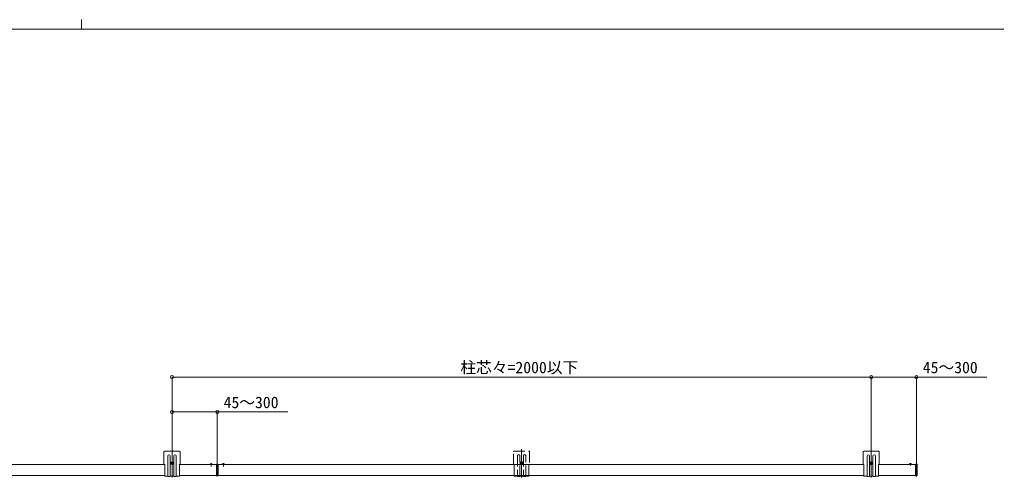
# Model space of a CAD drawing. Units: millimetres, scale not verified. Extents: x -3967 to 3967, y -2821 to 2821.
# Drawn here: x -266 to 2529, y 1510 to 2821 of the extents above; entities that cross this region are included whole.
import ezdxf
from ezdxf.enums import TextEntityAlignment as Align

# ---------------------------------------------------------------- set-up
doc = ezdxf.new("R2010")
doc.units = ezdxf.units.MM
doc.header["$LTSCALE"] = 10
doc.linetypes.add('CHAIN2', pattern=[12, 9, -1, 1, -1])
doc.linetypes.add('DASHED3', pattern=[4, 3, -1])
for name, color, linetype, lineweight in [('0-1_USER1', 4, 'Continuous', 9), ('0-3_YKK_11', 6, 'Continuous', 9), ('0-4_YKK_12', 7, 'Continuous', 9)]:
    doc.layers.add(name, color=color, linetype=linetype, lineweight=lineweight)
doc.styles.add('ＭＳ ゴシック', font='')
doc.styles.get('ＭＳ ゴシック').set_extended_font_data('MS Gothic')

msp = doc.modelspace()

# ---------------------------------------------------------------- linework, layer by layer
at = {"layer": '0-1_USER1'}
for p, q in [((147.45, 1547.74), (147.45, 1583.24)), ((149.95, 1585.74), (190.95, 1585.74)), ((158.45, 1571.94), (158.45, 1514.24)), ((165.45, 1514.24), (165.45, 1571.94)), ((175.45, 1571.94), (175.45, 1514.24)), ((182.45, 1514.24), (182.45, 1571.94)), ((193.45, 1583.24), (193.45, 1547.74)), ((2147.45, 1547.74), (2147.45, 1583.24)), ((2149.95, 1585.74), (2190.95, 1585.74)), ((2158.45, 1571.94), (2158.45, 1514.24)), ((2165.45, 1514.24), (2165.45, 1571.94)), ((2175.45, 1571.94), (2175.45, 1514.24)), ((2182.45, 1514.24), (2182.45, 1571.94)), ((2193.45, 1583.24), (2193.45, 1547.74)), ((-1547.55, 1547.74), (147.45, 1547.74)), ((144.45, 1547.74), (149.45, 1547.74)), ((149.45, 1547.45), (149.45, 1547.74)), ((149.45, 1532.45), (149.45, 1546.02)), ((169.2, 1550.52), (168.37, 1550.52)), ((171.69, 1551.35), (172.52, 1551.35)), ((191.45, 1547.74), (191.45, 1547.45)), ((191.45, 1547.74), (193.45, 1547.74)), ((191.45, 1546.02), (191.45, 1532.45)), ((297.45, 1547.74), (193.45, 1547.74)), ((278.85, 1547.74), (286.04, 1547.74)), ((282.45, 1551.24), (282.45, 1542.08)), ((297.45, 1515.74), (297.45, 1547.74)), ((297.95, 1547.93), (297.95, 1547.22)), ((297.95, 1547.22), (297.95, 1516.25)), ((301.67, 1548.23), (299.95, 1548.34)), ((299.95, 1547.39), (299.95, 1516.09)), ((301.95, 1547.22), (301.95, 1547.93)), ((301.95, 1516.25), (301.95, 1547.22)), ((302.45, 1515.74), (302.45, 1547.74)), ((2147.45, 1547.74), (302.45, 1547.74)), ((313.85, 1547.74), (321.04, 1547.74)), ((317.45, 1551.24), (317.45, 1542.08)), ((2147.45, 1547.74), (2149.45, 1547.74)), ((2149.45, 1547.45), (2149.45, 1547.74)), ((2149.45, 1532.45), (2149.45, 1546.02)), ((2169.2, 1550.52), (2168.37, 1550.52)), ((2171.69, 1551.35), (2172.52, 1551.35)), ((2191.45, 1547.74), (2191.45, 1547.45)), ((2191.45, 1547.74), (2193.45, 1547.74)), ((2191.45, 1546.02), (2191.45, 1532.45)), ((2297.45, 1547.74), (2193.45, 1547.74)), ((2278.85, 1547.74), (2286.04, 1547.74)), ((2282.45, 1551.24), (2282.45, 1544.66)), ((2297.45, 1548.09), (2297.45, 1545.8)), ((2297.45, 1515.74), (2297.45, 1547.74)), ((2297.45, 1519.08), (2297.45, 1544.71)), ((2297.75, 1548.39), (2297.75, 1546.08)), ((2297.75, 1548.39), (2301.01, 1548.2)), ((2297.75, 1544.71), (2297.75, 1546.08)), ((2297.75, 1519.08), (2297.75, 1544.71)), ((2301.95, 1544.99), (2301.95, 1547.2)), ((2301.95, 1544.71), (2301.95, 1544.99)), ((2301.95, 1519.08), (2301.95, 1544.71)), ((149.45, 1515.74), (-1549.55, 1515.74)), ((149.45, 1514.24), (149.45, 1531.02)), ((158.45, 1514.24), (149.45, 1514.24)), ((164.45, 1513.24), (159.45, 1513.24)), ((175.45, 1514.24), (165.45, 1514.24)), ((176.45, 1513.24), (181.45, 1513.24)), ((191.45, 1514.24), (182.45, 1514.24)), ((191.45, 1531.02), (191.45, 1514.24)), ((191.45, 1515.74), (297.45, 1515.74)), ((297.95, 1516.25), (297.95, 1515.54)), ((299.95, 1515.14), (299.95, 1516.09)), ((301.95, 1515.54), (301.95, 1516.25)), ((302.45, 1515.74), (2149.45, 1515.74)), ((2149.45, 1514.24), (2149.45, 1531.02)), ((2158.45, 1514.24), (2149.45, 1514.24)), ((2164.45, 1513.24), (2159.45, 1513.24)), ((2175.45, 1514.24), (2165.45, 1514.24)), ((2176.45, 1513.24), (2181.45, 1513.24)), ((2191.45, 1514.24), (2182.45, 1514.24)), ((2191.45, 1531.02), (2191.45, 1514.24)), ((2191.45, 1515.74), (2297.45, 1515.74)), ((2297.45, 1517.99), (2297.45, 1515.69)), ((2297.75, 1517.71), (2297.75, 1519.08)), ((2297.75, 1517.71), (2297.75, 1515.39)), ((2297.75, 1515.39), (2301.01, 1515.59)), ((2301.95, 1518.8), (2301.95, 1519.08)), ((2301.95, 1516.59), (2301.95, 1518.8))]:
    msp.add_line(p, q, dxfattribs=at)
at = {"layer": '0-1_USER1', "linetype": 'CHAIN2'}
for p, q in [((170.45, 1510.22), (170.45, 1591.38)), ((1170.45, 1510.22), (1170.45, 1591.38)), ((2170.45, 1510.22), (2170.45, 1591.38)), ((166.2, 1550.94), (174.7, 1550.94)), ((170.45, 1546.69), (170.45, 1555.19)), ((2166.2, 1550.94), (2174.7, 1550.94)), ((2170.45, 1546.69), (2170.45, 1555.19)), ((2299.95, 1512.63), (2299.95, 1550.96))]:
    msp.add_line(p, q, dxfattribs=at)
at = {"layer": '0-1_USER1', "linetype": 'DASHED3'}
for p, q in [((1147.45, 1547.74), (1147.45, 1583.24)), ((1149.95, 1585.74), (1190.95, 1585.74)), ((1158.45, 1571.94), (1158.45, 1514.24)), ((1165.45, 1514.24), (1165.45, 1571.94)), ((1175.45, 1571.94), (1175.45, 1514.24)), ((1182.45, 1514.24), (1182.45, 1571.94)), ((1193.45, 1583.24), (1193.45, 1547.74)), ((280.4, 1549.7), (281.3, 1547.89)), ((282.45, 1547.28), (281.3, 1547.89)), ((282.45, 1547.28), (283.59, 1547.89)), ((284.5, 1549.7), (283.59, 1547.89)), ((315.4, 1549.7), (316.3, 1547.89)), ((317.45, 1547.28), (316.3, 1547.89)), ((317.45, 1547.28), (318.59, 1547.89)), ((319.5, 1549.7), (318.59, 1547.89)), ((1144.45, 1547.74), (1149.45, 1547.74)), ((1149.45, 1547.45), (1149.45, 1547.74)), ((1149.45, 1532.45), (1149.45, 1546.02)), ((1166.2, 1550.94), (1174.7, 1550.94)), ((1169.2, 1550.52), (1168.37, 1550.52)), ((1170.45, 1546.69), (1170.45, 1555.19)), ((1171.69, 1551.35), (1172.52, 1551.35)), ((1191.45, 1547.74), (1191.45, 1547.45)), ((1191.45, 1547.74), (1193.45, 1547.74)), ((1191.45, 1546.02), (1191.45, 1532.45)), ((2280.4, 1549.7), (2281.3, 1547.89)), ((2282.45, 1547.28), (2281.3, 1547.89)), ((2282.45, 1547.28), (2283.59, 1547.89)), ((2284.5, 1549.7), (2283.59, 1547.89)), ((301.95, 1520.24), (301.95, 1516.74)), ((1149.45, 1514.24), (1149.45, 1531.02)), ((1158.45, 1514.24), (1149.45, 1514.24)), ((1164.45, 1513.24), (1159.45, 1513.24)), ((1175.45, 1514.24), (1165.45, 1514.24)), ((1176.45, 1513.24), (1181.45, 1513.24)), ((1191.45, 1514.24), (1182.45, 1514.24)), ((1191.45, 1531.02), (1191.45, 1514.24))]:
    msp.add_line(p, q, dxfattribs=at)
at = {"layer": '0-1_USER1'}
for points in [[(168.37, 1550.52), (168.37, 1551.35), (169.2, 1551.35)], [(170.03, 1552.18), (170.03, 1553.01), (170.86, 1553.01), (170.86, 1552.18)], [(170.86, 1549.69), (170.86, 1548.86), (170.03, 1548.86), (170.03, 1549.69)], [(172.52, 1551.35), (172.52, 1550.52), (171.69, 1550.52)], [(299.95, 1547.39), (299.95, 1548.34), (298.23, 1548.23)], [(2168.37, 1550.52), (2168.37, 1551.35), (2169.2, 1551.35)], [(2170.03, 1552.18), (2170.03, 1553.01), (2170.86, 1553.01), (2170.86, 1552.18)], [(2170.86, 1549.69), (2170.86, 1548.86), (2170.03, 1548.86), (2170.03, 1549.69)], [(2172.52, 1551.35), (2172.52, 1550.52), (2171.69, 1550.52)], [(2297.45, 1545.8), (2297.45, 1545.8), (2297.45, 1545.8), (2297.45, 1545.79), (2297.45, 1545.79), (2297.45, 1545.79), (2297.45, 1545.78), (2297.45, 1545.78), (2297.45, 1545.78), (2297.45, 1545.77), (2297.45, 1545.77), (2297.45, 1545.76), (2297.45, 1545.76), (2297.45, 1545.76), (2297.45, 1545.75), (2297.45, 1545.75), (2297.45, 1545.75), (2297.45, 1545.74), (2297.45, 1545.74), (2297.45, 1545.74), (2297.45, 1545.73), (2297.45, 1545.73), (2297.45, 1545.72), (2297.45, 1545.72), (2297.45, 1545.72), (2297.45, 1545.71), (2297.45, 1545.71), (2297.45, 1545.71), (2297.45, 1545.7), (2297.45, 1545.7), (2297.45, 1545.69), (2297.45, 1545.69), (2297.45, 1545.69), (2297.45, 1545.68), (2297.45, 1545.68), (2297.45, 1545.67), (2297.45, 1545.67), (2297.45, 1545.66), (2297.45, 1545.66), (2297.45, 1545.66)], [(2297.45, 1545.66), (2297.45, 1545.65), (2297.45, 1545.65), (2297.45, 1545.64), (2297.45, 1545.64), (2297.45, 1545.63), (2297.45, 1545.63), (2297.45, 1545.63), (2297.45, 1545.62), (2297.45, 1545.62), (2297.45, 1545.61), (2297.45, 1545.61), (2297.45, 1545.6), (2297.45, 1545.6), (2297.45, 1545.59), (2297.45, 1545.59), (2297.45, 1545.59), (2297.45, 1545.58), (2297.45, 1545.58), (2297.45, 1545.57), (2297.45, 1545.57), (2297.45, 1545.56), (2297.45, 1545.56), (2297.45, 1545.55), (2297.45, 1545.55), (2297.45, 1545.54), (2297.45, 1545.54), (2297.45, 1545.53), (2297.45, 1545.53), (2297.45, 1545.52), (2297.45, 1545.52), (2297.45, 1545.51), (2297.45, 1545.51), (2297.45, 1545.5), (2297.45, 1545.5), (2297.45, 1545.49), (2297.45, 1545.49), (2297.45, 1545.48), (2297.45, 1545.48), (2297.45, 1545.47)], [(2297.45, 1545.47), (2297.45, 1545.47), (2297.45, 1545.46), (2297.45, 1545.46), (2297.45, 1545.45), (2297.45, 1545.44), (2297.45, 1545.44), (2297.45, 1545.43), (2297.45, 1545.43), (2297.45, 1545.42), (2297.45, 1545.42), (2297.45, 1545.41), (2297.45, 1545.41), (2297.45, 1545.4), (2297.45, 1545.39), (2297.45, 1545.39), (2297.45, 1545.38), (2297.45, 1545.38), (2297.45, 1545.37), (2297.45, 1545.37), (2297.45, 1545.36), (2297.45, 1545.35), (2297.45, 1545.35), (2297.45, 1545.34), (2297.45, 1545.34), (2297.45, 1545.33), (2297.45, 1545.32), (2297.45, 1545.32), (2297.45, 1545.31), (2297.45, 1545.31), (2297.45, 1545.3), (2297.45, 1545.29), (2297.45, 1545.29), (2297.45, 1545.28), (2297.45, 1545.28), (2297.45, 1545.27), (2297.45, 1545.26), (2297.45, 1545.26), (2297.45, 1545.25), (2297.45, 1545.24)], [(2297.45, 1545.24), (2297.45, 1545.24), (2297.45, 1545.23), (2297.45, 1545.23), (2297.45, 1545.22), (2297.45, 1545.21), (2297.45, 1545.21), (2297.45, 1545.2), (2297.45, 1545.19), (2297.45, 1545.19), (2297.45, 1545.18), (2297.45, 1545.17), (2297.45, 1545.17), (2297.45, 1545.16), (2297.45, 1545.15), (2297.45, 1545.15), (2297.45, 1545.14), (2297.45, 1545.13), (2297.45, 1545.13), (2297.45, 1545.12), (2297.45, 1545.11), (2297.45, 1545.11), (2297.45, 1545.1), (2297.45, 1545.09), (2297.45, 1545.09), (2297.45, 1545.08), (2297.45, 1545.07), (2297.45, 1545.07), (2297.45, 1545.06), (2297.45, 1545.05), (2297.45, 1545.04), (2297.45, 1545.04), (2297.45, 1545.03), (2297.45, 1545.02), (2297.45, 1545.02), (2297.45, 1545.01), (2297.45, 1545), (2297.45, 1545), (2297.45, 1544.99), (2297.45, 1544.98)], [(2297.45, 1544.98), (2297.45, 1544.97), (2297.45, 1544.97), (2297.45, 1544.96), (2297.45, 1544.95), (2297.45, 1544.94), (2297.45, 1544.94), (2297.45, 1544.93), (2297.45, 1544.92), (2297.45, 1544.92), (2297.45, 1544.91), (2297.45, 1544.9), (2297.45, 1544.89), (2297.45, 1544.89), (2297.45, 1544.88), (2297.45, 1544.87), (2297.45, 1544.86), (2297.45, 1544.86), (2297.45, 1544.85), (2297.45, 1544.84), (2297.45, 1544.83), (2297.45, 1544.83), (2297.45, 1544.82), (2297.45, 1544.81), (2297.45, 1544.8), (2297.45, 1544.8), (2297.45, 1544.79), (2297.45, 1544.78), (2297.45, 1544.77), (2297.45, 1544.77), (2297.45, 1544.76), (2297.45, 1544.75), (2297.45, 1544.74), (2297.45, 1544.73), (2297.45, 1544.73), (2297.45, 1544.72), (2297.45, 1544.71)], [(298.23, 1515.24), (299.95, 1515.14), (301.67, 1515.24)], [(2297.45, 1519.08), (2297.45, 1519.07), (2297.45, 1519.06), (2297.45, 1519.05), (2297.45, 1519.05), (2297.45, 1519.04), (2297.45, 1519.03), (2297.45, 1519.02), (2297.45, 1519.02), (2297.45, 1519.01), (2297.45, 1519), (2297.45, 1518.99), (2297.45, 1518.99), (2297.45, 1518.98), (2297.45, 1518.97), (2297.45, 1518.96), (2297.45, 1518.96), (2297.45, 1518.95), (2297.45, 1518.94), (2297.45, 1518.93), (2297.45, 1518.93), (2297.45, 1518.92), (2297.45, 1518.91), (2297.45, 1518.9), (2297.45, 1518.9), (2297.45, 1518.89), (2297.45, 1518.88), (2297.45, 1518.87), (2297.45, 1518.87), (2297.45, 1518.86), (2297.45, 1518.85), (2297.45, 1518.84), (2297.45, 1518.84), (2297.45, 1518.83), (2297.45, 1518.82), (2297.45, 1518.82), (2297.45, 1518.81), (2297.45, 1518.8), (2297.45, 1518.79), (2297.45, 1518.79)], [(2297.45, 1518.79), (2297.45, 1518.78), (2297.45, 1518.77), (2297.45, 1518.77), (2297.45, 1518.76), (2297.45, 1518.75), (2297.45, 1518.74), (2297.45, 1518.74), (2297.45, 1518.73), (2297.45, 1518.72), (2297.45, 1518.72), (2297.45, 1518.71), (2297.45, 1518.7), (2297.45, 1518.7), (2297.45, 1518.69), (2297.45, 1518.68), (2297.45, 1518.68), (2297.45, 1518.67), (2297.45, 1518.66), (2297.45, 1518.66), (2297.45, 1518.65), (2297.45, 1518.64), (2297.45, 1518.64), (2297.45, 1518.63), (2297.45, 1518.62), (2297.45, 1518.62), (2297.45, 1518.61), (2297.45, 1518.6), (2297.45, 1518.6), (2297.45, 1518.59), (2297.45, 1518.58), (2297.45, 1518.58), (2297.45, 1518.57), (2297.45, 1518.56), (2297.45, 1518.56), (2297.45, 1518.55), (2297.45, 1518.54), (2297.45, 1518.54), (2297.45, 1518.53), (2297.45, 1518.53)], [(2297.45, 1518.53), (2297.45, 1518.52), (2297.45, 1518.51), (2297.45, 1518.51), (2297.45, 1518.5), (2297.45, 1518.49), (2297.45, 1518.49), (2297.45, 1518.48), (2297.45, 1518.48), (2297.45, 1518.47), (2297.45, 1518.46), (2297.45, 1518.46), (2297.45, 1518.45), (2297.45, 1518.45), (2297.45, 1518.44), (2297.45, 1518.44), (2297.45, 1518.43), (2297.45, 1518.42), (2297.45, 1518.42), (2297.45, 1518.41), (2297.45, 1518.41), (2297.45, 1518.4), (2297.45, 1518.39), (2297.45, 1518.39), (2297.45, 1518.38), (2297.45, 1518.38), (2297.45, 1518.37), (2297.45, 1518.37), (2297.45, 1518.36), (2297.45, 1518.36), (2297.45, 1518.35), (2297.45, 1518.34), (2297.45, 1518.34), (2297.45, 1518.33), (2297.45, 1518.33), (2297.45, 1518.32), (2297.45, 1518.32), (2297.45, 1518.31), (2297.45, 1518.31), (2297.45, 1518.3)], [(2297.45, 1518.3), (2297.45, 1518.3), (2297.45, 1518.29), (2297.45, 1518.29), (2297.45, 1518.28), (2297.45, 1518.28), (2297.45, 1518.27), (2297.45, 1518.27), (2297.45, 1518.26), (2297.45, 1518.26), (2297.45, 1518.25), (2297.45, 1518.25), (2297.45, 1518.24), (2297.45, 1518.24), (2297.45, 1518.23), (2297.45, 1518.23), (2297.45, 1518.22), (2297.45, 1518.22), (2297.45, 1518.21), (2297.45, 1518.21), (2297.45, 1518.2), (2297.45, 1518.2), (2297.45, 1518.19), (2297.45, 1518.19), (2297.45, 1518.19), (2297.45, 1518.18), (2297.45, 1518.18), (2297.45, 1518.17), (2297.45, 1518.17), (2297.45, 1518.16), (2297.45, 1518.16), (2297.45, 1518.15), (2297.45, 1518.15), (2297.45, 1518.15), (2297.45, 1518.14), (2297.45, 1518.14), (2297.45, 1518.13), (2297.45, 1518.13), (2297.45, 1518.13), (2297.45, 1518.12)], [(2297.45, 1518.12), (2297.45, 1518.12), (2297.45, 1518.11), (2297.45, 1518.11), (2297.45, 1518.11), (2297.45, 1518.1), (2297.45, 1518.1), (2297.45, 1518.09), (2297.45, 1518.09), (2297.45, 1518.09), (2297.45, 1518.08), (2297.45, 1518.08), (2297.45, 1518.07), (2297.45, 1518.07), (2297.45, 1518.07), (2297.45, 1518.06), (2297.45, 1518.06), (2297.45, 1518.06), (2297.45, 1518.05), (2297.45, 1518.05), (2297.45, 1518.04), (2297.45, 1518.04), (2297.45, 1518.04), (2297.45, 1518.03), (2297.45, 1518.03), (2297.45, 1518.03), (2297.45, 1518.02), (2297.45, 1518.02), (2297.45, 1518.02), (2297.45, 1518.01), (2297.45, 1518.01), (2297.45, 1518), (2297.45, 1518), (2297.45, 1518), (2297.45, 1517.99), (2297.45, 1517.99), (2297.45, 1517.99)]]:
    msp.add_lwpolyline(points, dxfattribs=at)
at = {"layer": '0-1_USER1', "linetype": 'DASHED3'}
for points in [[(1168.37, 1550.52), (1168.37, 1551.35), (1169.2, 1551.35)], [(1170.03, 1552.18), (1170.03, 1553.01), (1170.86, 1553.01), (1170.86, 1552.18)], [(1170.86, 1549.69), (1170.86, 1548.86), (1170.03, 1548.86), (1170.03, 1549.69)], [(1172.52, 1551.35), (1172.52, 1550.52), (1171.69, 1550.52)]]:
    msp.add_lwpolyline(points, dxfattribs=at)
at = {"layer": '0-1_USER1'}
for centre in [(170.45, 1550.94), (2170.45, 1550.94)]:
    msp.add_circle(centre, 4.25, dxfattribs=at)
at = {"layer": '0-1_USER1', "linetype": 'DASHED3'}
msp.add_circle((1170.45, 1550.94), 4.25, dxfattribs=at)
at = {"layer": '0-1_USER1'}
for centre, radius, start, end in [((149.95, 1583.24), 2.5, 90, 180), ((161.95, 1571.94), 3.5, 0, 180), ((178.95, 1571.94), 3.5, 0, 180), ((190.95, 1583.24), 2.5, 0, 90), ((2149.95, 1583.24), 2.5, 90, 180), ((2161.95, 1571.94), 3.5, 0, 180), ((2178.95, 1571.94), 3.5, 0, 180), ((2190.95, 1583.24), 2.5, 0, 90), ((148.75, 1546.74), 1, 314.427, 45.573), ((169.2, 1552.18), 0.83, 270, 0), ((169.2, 1549.69), 0.83, 0, 90), ((171.69, 1552.18), 0.83, 180, 270), ((171.69, 1549.69), 0.83, 90, 180), ((192.15, 1546.74), 1, 134.427, 225.573), ((278.85, 1547.89), 0.154, 152.71904, 270), ((282.45, 1546.04), 4.2, 27.28096, 152.71904), ((286.04, 1547.89), 0.154, 270, 27.28096), ((298.25, 1547.93), 0.3, 93.5, 180), ((301.65, 1547.93), 0.3, 0, 86.5), ((313.85, 1547.89), 0.154, 152.71904, 270), ((317.45, 1546.04), 4.2, 27.28096, 152.71904), ((321.04, 1547.89), 0.154, 270, 27.28096), ((2148.75, 1546.74), 1, 314.427, 45.573), ((2169.2, 1552.18), 0.83, 270, 0), ((2169.2, 1549.69), 0.83, 0, 90), ((2171.69, 1552.18), 0.83, 180, 270), ((2171.69, 1549.69), 0.83, 90, 180), ((2192.15, 1546.74), 1, 134.427, 225.573), ((2278.85, 1547.89), 0.154, 152.71904, 270), ((2282.45, 1546.04), 4.2, 27.28096, 152.71904), ((2286.04, 1547.89), 0.154, 270, 27.28096), ((2297.75, 1548.09), 0.3, 90, 180), ((2300.95, 1547.2), 1, 0, 86.5), ((148.75, 1531.74), 1, 314.427, 45.573), ((159.45, 1514.24), 1, 180, 270), ((164.45, 1514.24), 1, 270, 0), ((176.45, 1514.24), 1, 180, 270), ((181.45, 1514.24), 1, 270, 0), ((192.15, 1531.74), 1, 134.427, 225.573), ((298.25, 1515.54), 0.3, 180, 266.5), ((301.65, 1515.54), 0.3, 273.5, 0), ((2148.75, 1531.74), 1, 314.427, 45.573), ((2159.45, 1514.24), 1, 180, 270), ((2164.45, 1514.24), 1, 270, 0), ((2176.45, 1514.24), 1, 180, 270), ((2181.45, 1514.24), 1, 270, 0), ((2192.15, 1531.74), 1, 134.427, 225.573), ((2297.75, 1515.69), 0.3, 180, 270), ((2300.95, 1516.59), 1, 273.5, 0)]:
    msp.add_arc(centre, radius, start, end, dxfattribs=at)
at = {"layer": '0-1_USER1', "linetype": 'DASHED3'}
for centre, radius, start, end in [((1149.95, 1583.24), 2.5, 90, 180), ((1161.95, 1571.94), 3.5, 0, 180), ((1178.95, 1571.94), 3.5, 0, 180), ((1190.95, 1583.24), 2.5, 0, 90), ((1148.75, 1546.74), 1, 314.427, 45.573), ((1169.2, 1552.18), 0.83, 270, 0), ((1169.2, 1549.69), 0.83, 0, 90), ((1171.69, 1552.18), 0.83, 180, 270), ((1171.69, 1549.69), 0.83, 90, 180), ((1192.15, 1546.74), 1, 134.427, 225.573), ((1148.75, 1531.74), 1, 314.427, 45.573), ((1159.45, 1514.24), 1, 180, 270), ((1164.45, 1514.24), 1, 270, 0), ((1176.45, 1514.24), 1, 180, 270), ((1181.45, 1514.24), 1, 270, 0), ((1192.15, 1531.74), 1, 134.427, 225.573)]:
    msp.add_arc(centre, radius, start, end, dxfattribs=at)
at = {"layer": '0-3_YKK_11'}
for p, q in [((170.45, 1592.38), (170.45, 1798.74)), ((170.45, 1797.74), (2170.45, 1797.74)), ((2170.45, 1592.38), (2170.45, 1798.74)), ((2170.45, 1592.38), (2170.45, 1798.74)), ((2299.95, 1551.96), (2299.95, 1798.74)), ((170.45, 1592.38), (170.45, 1698.74)), ((299.95, 1549.34), (299.95, 1698.74))]:
    msp.add_line(p, q, dxfattribs=at)
for points in [[(2170.45, 1797.74), (2299.95, 1797.74), (2501.35, 1797.74)], [(170.45, 1697.74), (299.95, 1697.74), (501.35, 1697.74)]]:
    msp.add_lwpolyline(points, dxfattribs=at)
for centre in [(170.45, 1797.74), (2170.45, 1797.74), (2170.45, 1797.74), (2299.95, 1797.74), (170.45, 1697.74), (299.95, 1697.74)]:
    msp.add_circle(centre, 4.25, dxfattribs=at)
at = {"layer": '0-4_YKK_12'}
for p, q in [((-88.94, 2821), (-88.94, 2793)), ((3760.92, 2793), (-3939.08, 2793))]:
    msp.add_line(p, q, dxfattribs=at)

# ---------------------------------------------------------------- texts
at = {"layer": '0-3_YKK_11', "style": 'ＭＳ ゴシック'}
for s, p in [('柱芯々=2000以下', (995.25, 1798.74)), ('45～300', (2317.95, 1798.74)), ('45～300', (317.95, 1698.74))]:
    msp.add_text(s, height=32.99, dxfattribs=at).set_placement(p, align=Align.BOTTOM_LEFT)

doc.saveas('drawing.dxf')
